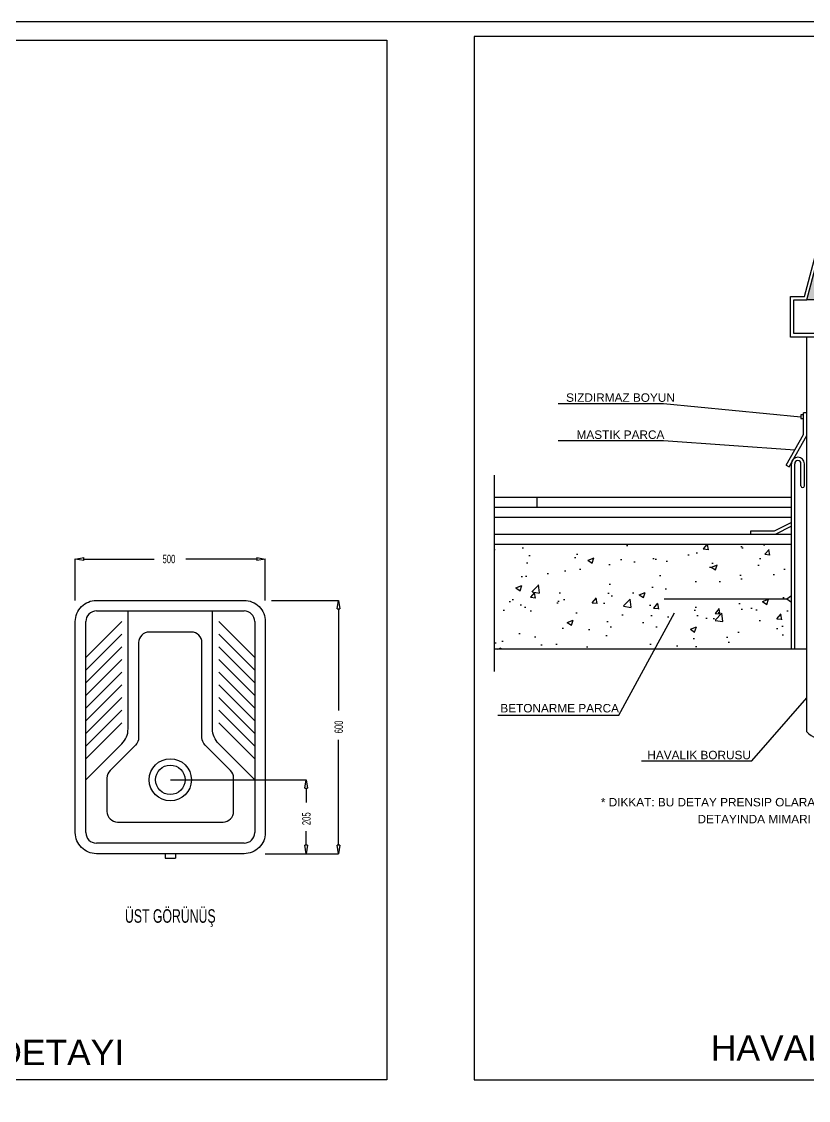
# Model space of a CAD drawing. Header units: centimetres. Extents: x -3962 to 30527, y -2 to 2802.
# Drawn here: x 27658.9 to 27989.2, y 1347.1 to 1800 of the extents above; entities that cross this region are included whole.
import ezdxf
from ezdxf.enums import TextEntityAlignment as Align

# ---------------------------------------------------------------- set-up
doc = ezdxf.new("R2010")
doc.units = ezdxf.units.CM
for name, color, linetype in [('MEP-DETAYLAR', 111, 'CONTINUOUS'), ('MTY-CİHAZ', 135, 'CONTINUOUS'), ('ROTAS-VANA', 1, 'CONTINUOUS')]:
    doc.layers.add(name, color=color, linetype=linetype)
doc.layers.add('Renkli Tarama', color=7, linetype='CONTINUOUS', lineweight=0)
doc.styles.add('ÇAP', font='arial.ttf')

# ---------------------------------------------------------------- blocks, each defined once
blk = doc.blocks.new('SIHHİ DETAYLAR')
at = {"layer": 'MEP-DETAYLAR'}
h = blk.add_hatch(color=41, dxfattribs=at)
h.paths.add_polyline_path([(1464.91, 1415.84), (1457.16, 1415.84), (1448.44, 1383.23), (1451.61, 1383.23), (1456.86, 1403.17), (1454.12, 1383.23), (1455.94, 1383.23), (1458.23, 1395.87), (1458.46, 1383.32), (1460.97, 1390.85), (1461.43, 1383.23), (1464.91, 1383.23)])
h.paths.add_polyline_path([(1472.66, 1415.84), (1464.91, 1415.84), (1464.91, 1383.23), (1468.39, 1383.23), (1468.85, 1390.85), (1471.36, 1383.32), (1471.59, 1395.87), (1473.88, 1383.23), (1475.7, 1383.23), (1472.96, 1403.17), (1478.21, 1383.23), (1481.38, 1383.23)])
h = blk.add_hatch(dxfattribs=at)
h.set_pattern_fill('AR-CONC', color=8, scale=0.141767, angle=-0.0001, style=0)
h.set_pattern_definition([(49.99994, (-4163.46, -408.932), (25.827764, -2.259665), [2.70066, -29.70727]), (354.99994, (-4163.46, -408.932), (-4.99624, 27.08553), [2.16053, -23.76581]), (100.45094, (-4161.309, -409.12), (20.83162, 24.82574), [2.29521, -25.24728]), (46.18414, (-4163.46, -401.73), (38.43005, -5.96026), [4.051, -44.5609]), (96.6355, (-4160.26, -402.227), (33.65612, 35.07673), [3.4428, -37.87092]), (351.1839, (-4163.46, -401.73), (33.65617, 35.07667), [3.2408, -35.64872]), (20.99994, (-4159.86, -403.53), (21.493964, -14.497896), [2.70066, -29.70727]), (325.99994, (-4159.86, -403.53), (8.76152, 26.11176), [2.16053, -23.76581]), (71.45134, (-4158.07, -404.74), (30.25542, 11.61392), [2.29521, -25.24728]), (37.49994, (-4163.461, -408.932), (0.437875, 11.98711), [0, -23.477743, 0, -24.1259, 0, -23.855835]), (7.49994, (-4163.461, -408.932), (9.472837, 14.202285), [0, -13.755365, 0, -22.93761, 0, -9.092224]), (327.49994, (-4171.491, -408.932), (19.222266, -0.812168), [0, -9.002202, 0, -28.08687, 0, -37.269116]), (317.49994, (-4175.092, -408.932), (20.99983, 3.604613), [0, -11.702863, 0, -18.65256, 0, -26.466474])])
h.paths.add_polyline_path([(1442.01, 1236.57), (1442.01, 1256.16), (1440.05, 1257.52), (1442.01, 1258.88), (1442.01, 1280.44), (1317.25, 1280.44), (1317.25, 1236.57)])
h.paths.add_polyline_path([(1612.57, 1236.57), (1612.57, 1280.44), (1487.81, 1280.44), (1487.81, 1258.88), (1489.77, 1257.52), (1487.81, 1256.16), (1487.81, 1236.57)])
for p, q in [((1447.48, 1384.65), (1456.2, 1417.26)), ((1441.64, 1384.65), (1447.48, 1384.65)), ((1441.64, 1367.58), (1441.64, 1384.65)), ((1443.06, 1369), (1443.06, 1383.23)), ((1443.06, 1383.23), (1448.44, 1383.23)), ((1481.38, 1383.23), (1448.44, 1383.23)), ((1464.91, 1369), (1443.06, 1369)), ((1448.45, 1367.58), (1441.64, 1367.58)), ((1448.45, 1201.8), (1448.45, 1367.58)), ((1481.37, 1367.58), (1448.45, 1367.58)), ((1447.03, 1326.62), (1447.03, 1335.75)), ((1448.45, 1335.75), (1447.03, 1335.75)), ((1439.82, 1313.74), (1447.03, 1326.62)), ((1441.06, 1313.05), (1448.45, 1326.25)), ((1439.82, 1313.74), (1441.06, 1313.05)), ((1442.01, 1236.57), (1442.01, 1314.4)), ((1443.43, 1236.57), (1443.43, 1314.4)), ((1446.04, 1305.13), (1446.04, 1314.4)), ((1447.46, 1305.13), (1447.46, 1314.4)), ((1442.01, 1289.77), (1434.84, 1286.11)), ((1442.01, 1288.18), (1435.18, 1284.69)), ((1434.84, 1286.11), (1424.89, 1286.11)), ((1424.89, 1286.11), (1424.89, 1284.69))]:
    blk.add_line(p, q, dxfattribs=at)
at = {"layer": 'MEP-DETAYLAR', "color": 41}
for p, q in [((1448.44, 1383.23), (1457.16, 1415.84)), ((1344.1, 1339.72), (1388.34, 1339.72)), ((1388.34, 1339.72), (1446.01, 1334.14)), ((1344.1, 1324.16), (1388.34, 1324.16)), ((1388.34, 1324.16), (1443.43, 1320.18)), ((1442.01, 1291.78), (1317.25, 1291.78)), ((1442.01, 1284.69), (1317.25, 1284.69)), ((1141.45, 1274.4), (1145, 1274.99)), ((1141.45, 1257.02), (1141.45, 1274.46)), ((1145, 1273.81), (1141.45, 1274.4)), ((1145, 1273.81), (1145, 1274.99)), ((1145, 1274.4), (1174.53, 1274.4)), ((1217.65, 1274.4), (1187.8, 1274.4)), ((1217.65, 1274.99), (1221.2, 1274.4)), ((1217.65, 1274.99), (1217.65, 1273.81)), ((1221.2, 1274.4), (1217.65, 1273.81)), ((1221.2, 1257.02), (1221.2, 1274.46)), ((1223.73, 1257.02), (1251.98, 1257.02)), ((1251.32, 1253.48), (1251.91, 1257.02)), ((1251.91, 1257.02), (1252.5, 1253.48)), ((1440.05, 1257.52), (1388.66, 1257.52)), ((1442.01, 1258.88), (1440.05, 1257.52)), ((1442.01, 1256.16), (1440.05, 1257.52)), ((1150.31, 1252.59), (1212.33, 1252.59)), ((1251.32, 1253.48), (1252.5, 1253.48)), ((1251.91, 1253.48), (1251.91, 1210.85)), ((1369.54, 1208.83), (1392.94, 1251.74)), ((1145.88, 1159.56), (1145.88, 1248.16)), ((1216.76, 1248.16), (1216.76, 1159.56)), ((1425.45, 1189.68), (1448.45, 1216.09)), ((1318.79, 1208.83), (1369.54, 1208.83)), ((1251.91, 1154.24), (1251.91, 1198.45)), ((1379.04, 1189.68), (1425.45, 1189.68)), ((1181.35, 1181.71), (1238.41, 1181.71)), ((1237.76, 1178.16), (1238.35, 1181.71)), ((1237.76, 1178.16), (1238.94, 1178.16)), ((1238.35, 1181.71), (1238.94, 1178.16)), ((1238.35, 1178.16), (1238.35, 1172.26)), ((1238.35, 1154.24), (1238.35, 1160.11)), ((1212.33, 1155.13), (1150.31, 1155.13)), ((1179.2, 1150.7), (1179.2, 1148.87)), ((1183.45, 1150.7), (1183.45, 1148.87)), ((1221.2, 1150.7), (1238.41, 1150.7)), ((1223.73, 1150.7), (1251.98, 1150.7)), ((1238.35, 1150.7), (1237.76, 1154.24)), ((1238.94, 1154.24), (1237.76, 1154.24)), ((1238.94, 1154.24), (1238.35, 1150.7)), ((1251.91, 1150.7), (1251.32, 1154.24)), ((1252.5, 1154.24), (1251.32, 1154.24)), ((1252.5, 1154.24), (1251.91, 1150.7)), ((1179.2, 1148.87), (1183.45, 1148.87))]:
    blk.add_line(p, q, dxfattribs=at)
at = {"layer": 'MEP-DETAYLAR', "color": 8, "ltscale": 2}
blk.add_line((1317.25, 1309.58), (1317.25, 1227.19), dxfattribs=at)
at = {"layer": 'MEP-DETAYLAR', "color": 8}
for p, q in [((1442.01, 1300.28), (1317.25, 1300.28)), ((1335.25, 1296.03), (1335.25, 1300.28)), ((1442.01, 1296.03), (1317.25, 1296.03)), ((1442.01, 1280.44), (1317.25, 1280.44)), ((1448.45, 1236.57), (1317.25, 1236.57))]:
    blk.add_line(p, q, dxfattribs=at)
at = {"layer": 'MEP-DETAYLAR', "color": 11}
for p, q in [((1145.88, 1233.1), (1161.01, 1248.22)), ((1216.76, 1233.1), (1201.64, 1248.22)), ((1145.88, 1227.78), (1161.01, 1242.91)), ((1216.76, 1227.78), (1201.64, 1242.91)), ((1145.88, 1222.47), (1161.01, 1237.59)), ((1216.76, 1222.47), (1201.64, 1237.59)), ((1145.88, 1217.15), (1161.01, 1232.27)), ((1216.76, 1217.15), (1201.64, 1232.27)), ((1145.88, 1211.83), (1161.01, 1226.96)), ((1216.76, 1211.83), (1201.64, 1226.96)), ((1145.88, 1206.52), (1161.01, 1221.64)), ((1216.76, 1206.52), (1201.64, 1221.64)), ((1145.88, 1201.2), (1161.01, 1216.33)), ((1216.76, 1201.2), (1201.64, 1216.33)), ((1145.88, 1195.88), (1161.01, 1211.01)), ((1216.76, 1195.88), (1201.64, 1211.01)), ((1145.88, 1190.57), (1161.01, 1205.69)), ((1216.76, 1190.57), (1201.64, 1205.69))]:
    blk.add_line(p, q, dxfattribs=at)
at = {"layer": 'MEP-DETAYLAR'}
blk.add_lwpolyline([(1447.03, 1334.95), (1446.01, 1334.95), (1446.01, 1333.32), (1447.03, 1333.32)], close=True, dxfattribs=at)
for points in [[(1221.2, 1248.16), (1221.2, 1159.56, -0.414214), (1212.33, 1150.7), (1150.31, 1150.7, -0.414214), (1141.45, 1159.56), (1141.45, 1248.16, -0.414214), (1150.31, 1257.02), (1212.33, 1257.02, -0.414214)], [(1168.03, 1199.43, -0.198912), (1166.74, 1196.3), (1156.04, 1185.6, 0.198912), (1154.74, 1182.47), (1154.74, 1168.42, 0.414214), (1159.17, 1163.99), (1203.47, 1163.99, 0.414214), (1207.9, 1168.42), (1207.9, 1182.47, 0.198912), (1206.61, 1185.6), (1195.91, 1196.3, -0.198912), (1194.61, 1199.43), (1194.61, 1239.3, 0.414214), (1190.18, 1243.73), (1172.46, 1243.73, 0.414214), (1168.03, 1239.3)]]:
    blk.add_lwpolyline(points, format="xyb", close=True, dxfattribs=at)
at = {"layer": 'MEP-DETAYLAR', "color": 41}
for points in [[(1145.88, 1181.71), (1161.01, 1196.83, 0.198912), (1163.6, 1203.1), (1163.6, 1252.59)], [(1216.76, 1181.71), (1201.64, 1196.83, -0.198912), (1199.04, 1203.1), (1199.04, 1252.59)]]:
    blk.add_lwpolyline(points, format="xyb", dxfattribs=at)
at = {"layer": 'MEP-DETAYLAR'}
blk.add_circle((1181.32, 1181.71), 8.86, dxfattribs=at)
at = {"layer": 'MEP-DETAYLAR', "color": 41}
blk.add_circle((1181.32, 1181.71), 6.2, dxfattribs=at)
at = {"layer": 'MEP-DETAYLAR'}
for centre, radius, start, end in [((1444.73, 1314.4), 2.72, 359.9999, 179.9999), ((1444.73, 1314.4), 1.31, 359.9999, 179.9999), ((1446.75, 1305.13), 0.709, 179.9999, 359.9999), ((1456.68, 1210.02), 11.64, 224.9999, 314.9999)]:
    blk.add_arc(centre, radius, start, end, dxfattribs=at)
at = {"layer": 'MEP-DETAYLAR', "color": 41}
for centre, start, end in [((1150.31, 1248.16), 89.9999, 179.9999), ((1212.33, 1248.16), 359.9999, 89.9999), ((1150.31, 1159.56), 179.9999, 269.9999), ((1212.33, 1159.56), 269.9999, 359.9999)]:
    blk.add_arc(centre, 4.43, start, end, dxfattribs=at)
at = {"layer": 'MTY-CİHAZ'}
for points in [[(784.35, 1500), (1998.61, 1500), (1998.61, 0), (784.35, 0)], [(792.92, 1492.2), (1272.21, 1492.2), (1272.2, 1055.8), (792.92, 1055.8)], [(1627.8, 1493.78), (1308.82, 1493.78), (1308.82, 1055.8), (1627.8, 1055.8)]]:
    blk.add_lwpolyline(points, close=True, dxfattribs=at)
at = {"layer": 'MEP-DETAYLAR', "color": 41, "style": 'ÇAP'}
for s, height, p in [('SIZDIRMAZ BOYUN', 3.5442, (1370.27, 1342.16)), ('MASTIK PARCA', 3.5442, (1370.27, 1326.6)), ('BETONARME PARCA', 3.5442, (1344.75, 1211.78)), ('HAVALIK BORUSU', 3.5442, (1403.29, 1192.12)), ('* DIKKAT: BU DETAY PRENSIP OLARAK VERILMIS OLUP CATI KESITLERI VE KAPLAMA ', 3.5442, (1465.07, 1172.33)), ('DETAYINDA MIMARI DETAYLAR ESAS ALINACAKTIR.', 3.5442, (1465.07, 1165.24)), ('HAVALIK DETAYI', 10.6325, (1468.48, 1069.19))]:
    blk.add_text(s, height=height, rotation=359.9999, dxfattribs=at).set_placement(p, align=Align.MIDDLE)
at = {"layer": 'MEP-DETAYLAR', "color": 41, "style": 'ÇAP', "width": 0.65}
for s, rotation, p in [('500', 359.9999, (1178.07, 1274.41)), ('600', 89.9999, (1252.01, 1201.22)), ('205', 90.3966, (1238.47, 1162.68))]:
    blk.add_text(s, height=3.544, rotation=rotation, dxfattribs=at).set_placement(p, align=Align.MIDDLE_LEFT)
blk.add_text('ÜST GÖRÜNÜŞ', height=5.6707, rotation=359.9999, dxfattribs=at).set_placement((1181.32, 1127.38), align=Align.TOP_CENTER)
at = {"layer": 'MEP-DETAYLAR', "color": 41, "style": 'ÇAP'}
blk.add_text('ALATURKA HELA TAŞI DETAYI', height=10.6325, rotation=359.9999, dxfattribs=at).set_placement((1053.83, 1058.75), align=Align.BOTTOM_CENTER)
blk = doc.blocks.new('MTY-SIHHİ DETAYLAR')
at = {"layer": 'Renkli Tarama'}
blk.add_blockref('SIHHİ DETAYLAR', (257713.28, -444848.48), dxfattribs=at)

msp = doc.modelspace()

# ---------------------------------------------------------------- block references
at = {"layer": 'ROTAS-VANA'}
msp.add_blockref('MTY-SIHHİ DETAYLAR', (-231173.28, 445148.48), dxfattribs=at)

doc.saveas('drawing.dxf')
